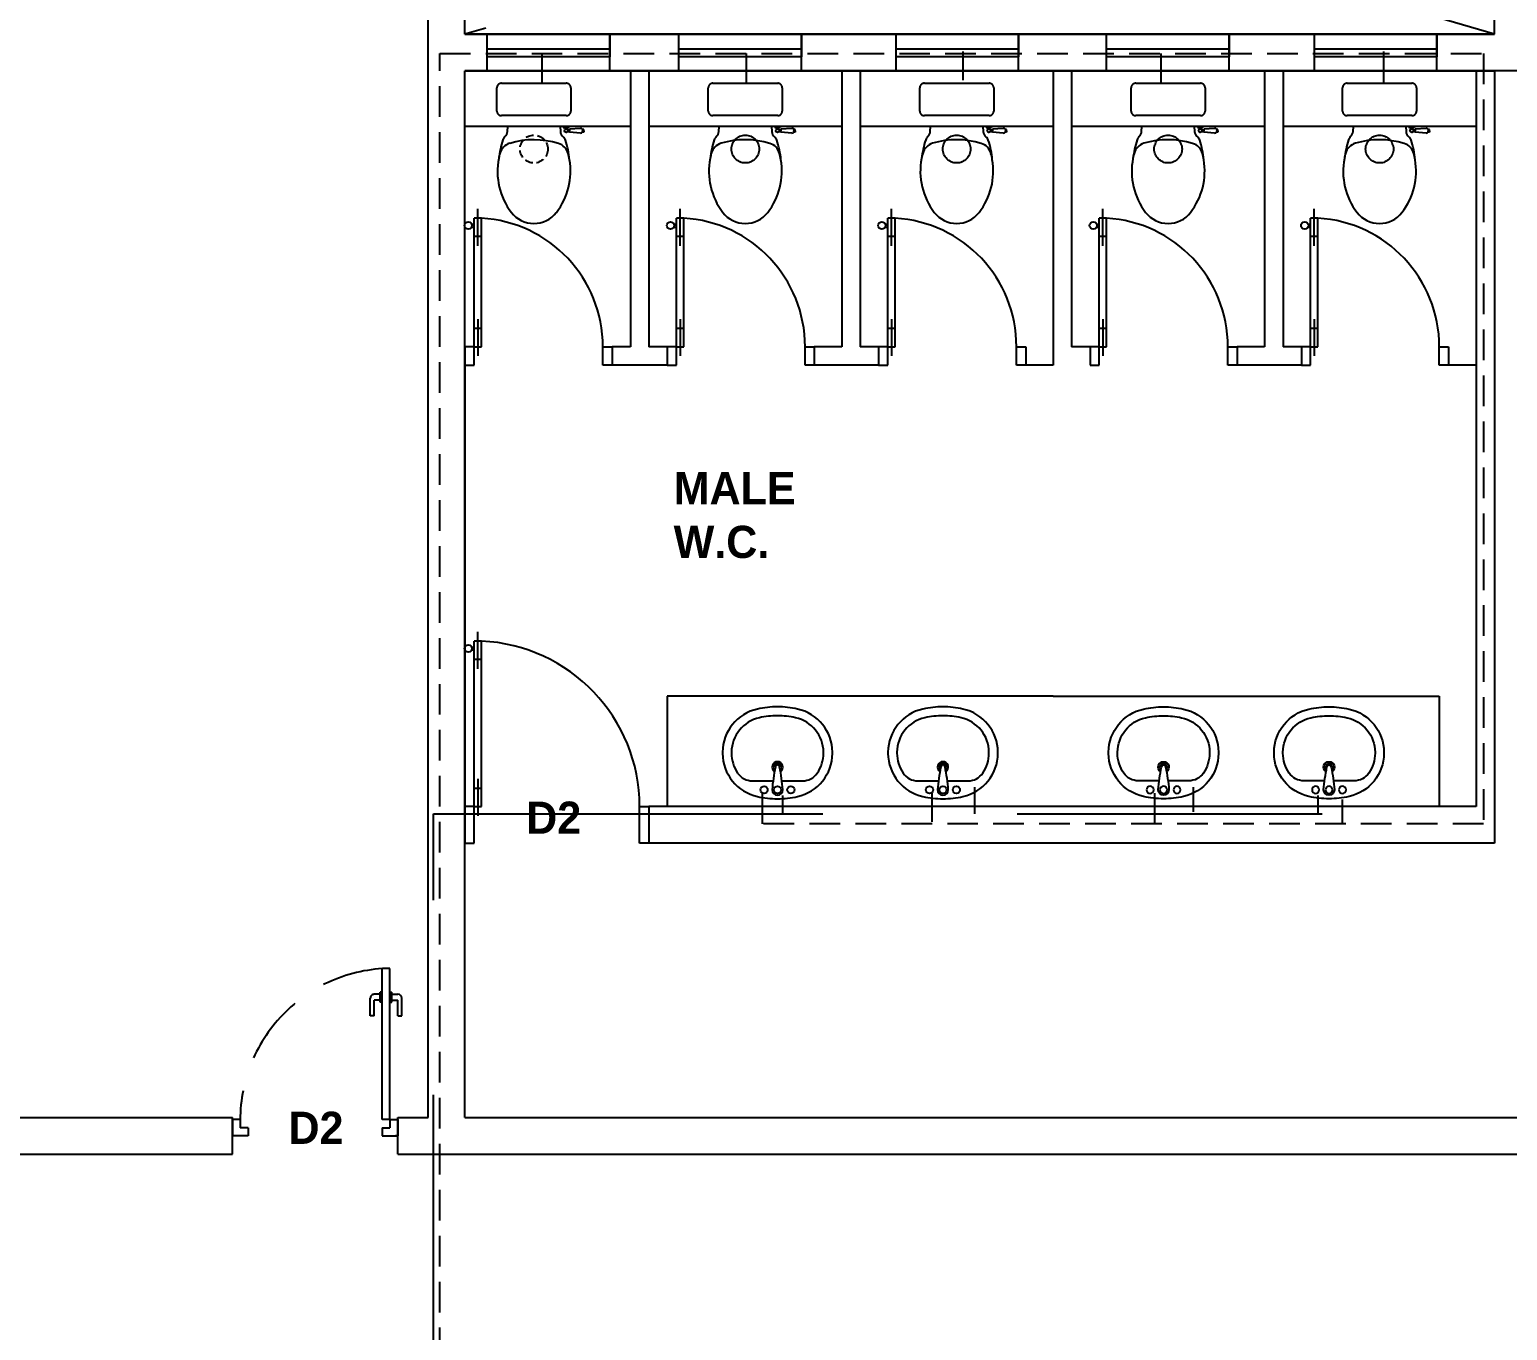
# Model space of a CAD drawing. Header units: inches. Extents: x 482566 to 494966, y -26460 to -22226.
# Drawn here: x 486790.1 to 487151.8, y -25703.4 to -25385.1 of the extents above; entities that cross this region are included whole.
import ezdxf

# ---------------------------------------------------------------- set-up
doc = ezdxf.new("R2010")
doc.units = ezdxf.units.IN
doc.header["$LTSCALE"] = 15
doc.header["$MEASUREMENT"] = 0
for name, pattern in [('DASHED', [0.75, 0.5, -0.25]), ('HIDDEN', [9.525, 6.35, -3.175]), ('HIDDEN2', [0.1875, 0.125, -0.0625]), ('TRATTEGGIATA2', [9.525, 6.35, -3.175])]:
    doc.linetypes.add(name, pattern=pattern)
for name, color, linetype in [('A-Door', 1, 'Continuous'), ('A-fixt', 6, 'Continuous'), ('A-STAIR', 1, 'Continuous'), ('bath dim.', 41, 'Continuous'), ('FITS', 3, 'Continuous'), ('HOLE', 2, 'HIDDEN2'), ('Hot water supply', 10, 'TRATTEGGIATA2'), ('I-DOORS', 104, 'Continuous'), ('I-WALL-FULL', 5, 'Continuous'), ('I-WALL-IN', 3, 'Continuous'), ('ventilation', 191, 'Continuous'), ('Water Main', 5, 'DASHED')]:
    doc.layers.add(name, color=color, linetype=linetype)
doc.layers.add('I-ANNO-TEXT', color=7, linetype='Continuous', lineweight=18)
doc.styles.add('MICRO', font='')
doc.styles.get('MICRO').set_extended_font_data('MicrogrammaSSi', bold=True)

# ---------------------------------------------------------------- blocks, each defined once
blk = doc.blocks.new('door 1')
for p, q in [((85.7, 0), (0, 0)), ((0, -90), (0, 0)), ((85.7, -42.9), (85.7, 0)), ((814.3, 0), (900, 0)), ((814.3, -42.9), (814.3, 0)), ((900, -90), (900, 0)), ((85.7, -42.9), (42.9, -42.9)), ((42.9, -90), (42.9, -42.9)), ((42.9, -90), (42.9, -42.9)), ((814.3, -42.9), (857.1, -42.9)), ((857.1, -90), (857.1, -42.9)), ((857.1, -90), (857.1, -42.9)), ((42.9, -90), (0, -90)), ((42.9, -90), (42.9, -910.9)), ((42.9, -90), (85.7, -90)), ((85.7, -90), (85.7, -909.2)), ((857.1, -90), (900, -90)), ((857.1, -90), (857.1, -90)), ((-21.4, -652.1), (-21.4, -748.5)), ((0, -652.1), (-21.4, -652.1)), ((0, -652.1), (0, -737.8)), ((128.6, -652.1), (128.6, -737.8)), ((128.6, -652.1), (150, -652.1)), ((150, -652.1), (150, -748.5)), ((32.1, -737.8), (0, -737.8)), ((32.1, -770), (0, -770)), ((32.1, -727.1), (32.1, -780.7)), ((42.9, -727.1), (32.1, -727.1)), ((42.9, -780.7), (32.1, -780.7)), ((85.7, -727.1), (96.4, -727.1)), ((85.7, -780.7), (96.4, -780.7)), ((96.4, -727.1), (96.4, -780.7)), ((96.4, -737.8), (128.6, -737.8)), ((96.4, -770), (128.6, -770))]:
    blk.add_line(p, q)
at = {"linetype": 'DASHED', "ltscale": 50}
blk.add_arc((32.1, -85.7), 825.3, 270.74499, 1.39718, dxfattribs=at)
for centre, start, end in [((0, -748.5), 180, 270), ((128.6, -748.5), 270, 0)]:
    blk.add_arc(centre, 21.4, start, end)
blk = doc.blocks.new('pivot door')
blk.add_line((-188253.1, -329835.2), (-188265.1, -329835.2))
at = {"layer": 'I-DOORS', "rotation": 180}
blk.add_blockref('door 1', (-188253.1, -329835.2), dxfattribs=at)
blk = doc.blocks.new('2D-L100')
at = {"layer": 'A-Door'}
for p, q in [((0.07, 0.9491), (0.07, 1.1491)), ((0.0379, 1.0671), (0.05, 1.0671)), ((0.0379, 1.051), (0.05, 1.051)), ((0.09, 1.0991), (0.05, 1.0991)), ((0.05, 0.2), (0.05, 1.0991)), ((0.09, 0.2), (0.09, 1.0991)), ((0.09, 0.9991), (0.05, 0.9991)), ((0.07, 0.35), (0.07, 0.15)), ((0.05, 0.3), (0.09, 0.3)), ((0.05, 0.2), (0, 0.2)), ((0, 0.2), (0, 0)), ((0.05, 0.2), (0.09, 0.2)), ((0.05, 0), (0.05, 0.2)), ((0.95, 0.2), (1, 0.2)), ((0.95, 0), (0.95, 0.2)), ((1, 0.2), (1, 0)), ((0, 0), (0.05, 0)), ((1, 0), (0.95, 0))]:
    blk.add_line(p, q, dxfattribs=at)
blk.add_circle((0.0178, 1.059), 0.02, dxfattribs=at)
blk.add_arc((0.05, 0.2), 0.9, 0, 87.45268, dxfattribs=at)
blk = doc.blocks.new('washe02')
at = {"layer": 'A-fixt'}
for p, q in [((-0.0241, -0.0973), (-0.1363, -0.0973)), ((0.1363, -0.0973), (0.0241, -0.0973)), ((-0.2991, -0.2466), (-0.2991, -0.2534)), ((-0.2505, -0.2471), (-0.2505, -0.2529)), ((0.2505, -0.2529), (0.2505, -0.2471))]:
    blk.add_line(p, q, dxfattribs=at)
for centre in [(-0.073, -0.0486), (0, -0.0486), (0.073, -0.0486)]:
    blk.add_circle(centre, 0.0195, dxfattribs=at)
for centre, radius, start, end in [((-0.0559, -0.2494), 0.2432, 102.57918, 179.3394), ((0, -0.5), 0.5, 90, 102.57918), ((0, -0.0486), 0.0292, 0, 180), ((0.9406, 0.0277), 0.9728, 184.50219, 191.85861), ((0, -0.5), 0.5, 77.42082, 90), ((-0.9406, 0.0277), 0.9728, 348.14139, 355.49781), ((0.0559, -0.2494), 0.2432, 0.6606, 77.42082), ((-0.0559, -0.2494), 0.1946, 145.71078, 179.3394), ((-0.1363, -0.1946), 0.0973, 90, 145.71078), ((0, -0.1722), 0.0292, 123.71685, 56.28315), ((0, -0.1722), 0.0195, 136.58933, 43.41067), ((0.1363, -0.1946), 0.0973, 34.28922, 90), ((0.0559, -0.2494), 0.1946, 0.6606, 34.28922), ((0, -0.1722), 0.0114, 180, 0), ((-0.0559, -0.2506), 0.2432, 180.6606, 257.42082), ((-0.0559, -0.2506), 0.1946, 180.6606, 257.42082), ((0.0559, -0.2506), 0.1946, 282.57918, 359.3394), ((0.0559, -0.2506), 0.2432, 282.57918, 359.3394), ((0, -0.25), 0.2991, 0, 0.6606), ((0, -0.25), 0.2991, 359.3394, 360), ((0, 0), 0.4514, 257.42082, 270), ((0, 0), 0.4514, 270, 282.57918), ((0, 0), 0.5, 257.42082, 270), ((0, 0), 0.5, 270, 282.57918)]:
    blk.add_arc(centre, radius, start, end, dxfattribs=at)
blk = doc.blocks.new('1D-L080')
at = {"layer": 'A-Door'}
for p, q in [((0.07, 0.6489), (0.07, 0.8489)), ((0.0379, 0.7668), (0.05, 0.7668)), ((0.0379, 0.7508), (0.05, 0.7508)), ((0.05, 0.1), (0.05, 0.7989)), ((0.09, 0.7989), (0.05, 0.7989)), ((0.09, 0.1), (0.09, 0.7989)), ((0.09, 0.6989), (0.05, 0.6989)), ((0.07, 0.25), (0.07, 0.05)), ((0.05, 0.2), (0.09, 0.2)), ((0, 0.1), (0, 0)), ((0.05, 0.1), (0, 0.1)), ((0.05, 0), (0.05, 0.1)), ((0.05, 0.1), (0.09, 0.1)), ((0.75, 0.1), (0.8, 0.1)), ((0.75, 0), (0.75, 0.1)), ((0.8, 0.1), (0.8, 0)), ((0, 0), (0.05, 0)), ((0.8, 0), (0.75, 0))]:
    blk.add_line(p, q, dxfattribs=at)
blk.add_circle((0.0178, 0.7588), 0.02, dxfattribs=at)
blk.add_arc((0.05, 0.1), 0.7, 0, 86.72417, dxfattribs=at)
blk = doc.blocks.new('BIDET')
at = {"layer": 'FITS', "color": 6}
for p, q in [((0.525, -0.302), (-0.525, -0.302)), ((-0.144, -0.3296), (-0.1425, -0.302)), ((0.1425, -0.302), (0.144, -0.3295)), ((0.1598, -0.302), (0.1598, -0.3082)), ((0.1598, -0.3082), (0.1895, -0.3082)), ((0.1713, -0.3168), (0.1713, -0.3082)), ((0.1784, -0.3166), (0.1784, -0.3082)), ((0.1832, -0.3206), (0.1938, -0.3206)), ((0.1895, -0.302), (0.1895, -0.3082)), ((0.253, -0.3128), (0.1938, -0.3176)), ((0.1938, -0.3176), (0.1938, -0.3254)), ((0.2711, -0.3183), (0.2646, -0.3183)), ((0.2646, -0.3183), (0.2646, -0.3254)), ((0.2711, -0.3254), (0.2711, -0.3183)), ((0.1832, -0.3303), (0.1938, -0.3303)), ((0.1938, -0.3332), (0.1938, -0.3254)), ((0.253, -0.3381), (0.1938, -0.3332)), ((0.2646, -0.3325), (0.2646, -0.3254)), ((0.2711, -0.3325), (0.2646, -0.3325)), ((0.2711, -0.3254), (0.2711, -0.3325))]:
    blk.add_line(p, q, dxfattribs=at)
at = {"layer": 'FITS', "color": 6, "linetype": 'HIDDEN'}
blk.add_lwpolyline([(-0.1761, -0.0674), (0.1761, -0.0674, -0.414214), (0.2013, -0.0926), (0.2013, -0.2184, -0.414214), (0.1761, -0.2436), (-0.1761, -0.2436, -0.414214), (-0.2013, -0.2184), (-0.2013, -0.0926, -0.414214)], format="xyb", close=True, dxfattribs=at)
at = {"layer": 'FITS', "color": 6}
blk.add_circle((0.1751, -0.3254), 0.00942, dxfattribs=at)
for centre, radius, start, end in [((0.2541, -0.3254), 0.0127, 33.87229, 94.67506), ((0.3964, -0.5541), 0.5929, 162.43331, 172.45254), ((-0.1087, -0.4695), 0.079, 106.78011, 164.55557), ((-0.1314, -0.387), 0.0392, 131.74939, 162.43341), ((-0.1846, -0.3274), 0.0406, 311.74946, 356.9255), ((0, -0.83), 0.4554, 72.9837, 106.78011), ((0.1102, -0.47), 0.079, 14.93923, 72.9837), ((0.1846, -0.3273), 0.0406, 183.07447, 231.20173), ((0.1345, -0.3896), 0.0392, 18.8579, 51.20172), ((-0.2431, -0.5186), 0.4383, 4.65346, 18.85789), ((0.2541, -0.3254), 0.0127, 265.32494, 326.12771), ((0.1691, -0.5463), 0.3671, 168.99586, 217.45208), ((0.1691, -0.5463), 0.3671, 164.55557, 168.99586), ((-0.1697, -0.5446), 0.3686, 9.62651, 14.93923), ((-0.1697, -0.5446), 0.3686, 322.29918, 9.62656), ((0, -0.6758), 0.1542, 217.45204, 322.29926)]:
    blk.add_arc(centre, radius, start, end, dxfattribs=at)
at = {"layer": 'HOLE', "color": 6}
blk.add_circle((0, -0.4253), 0.0755, dxfattribs=at)

msp = doc.modelspace()

# ---------------------------------------------------------------- linework, layer by layer
for p, q in [((486896.67, -25386.22, 6.93), (487148.67, -25386.22, 6.93)), ((486896.67, -25395.22, 6.93), (487148.67, -25395.22, 6.93))]:
    msp.add_line(p, q)
at = {"layer": 'A-fixt'}
for p, q in [((486946.17, -25548.22, 6.93), (486946.17, -25575.22, 6.93)), ((487040.67, -25548.22, 6.93), (486946.17, -25548.22, 6.93)), ((487040.67, -25548.22, 6.93), (487135.17, -25548.22, 6.93)), ((487135.17, -25548.22, 6.93), (487135.17, -25575.22, 6.93))]:
    msp.add_line(p, q, dxfattribs=at)
at = {"layer": 'A-STAIR', "color": 8, "linetype": 'HIDDEN', "ltscale": 0.3}
for p, q in [((487148.67, -25386.22, 6.93), (486896.67, -25312.74)), ((487148.67, -25312.74), (486896.67, -25386.22, 6.93))]:
    msp.add_line(p, q, dxfattribs=at)
at = {"layer": 'FITS', "color": 6}
for p, q in [((486937.17, -25408.81, 6.93), (486896.67, -25408.81, 6.93)), ((486907.06, -25410.05, 6.93), (486907.13, -25408.81, 6.93)), ((486919.96, -25408.81, 6.93), (486920.02, -25410.05, 6.93)), ((486920.73, -25408.81, 6.93), (486920.73, -25409.09, 6.93)), ((486920.73, -25409.09, 6.93), (486922.07, -25409.09, 6.93)), ((486921.25, -25409.47, 6.93), (486921.25, -25409.09, 6.93)), ((486921.57, -25409.47, 6.93), (486921.57, -25409.09, 6.93)), ((486921.79, -25409.65, 6.93), (486922.26, -25409.65, 6.93)), ((486922.07, -25408.81, 6.93), (486922.07, -25409.09, 6.93)), ((486924.93, -25409.29, 6.93), (486922.26, -25409.51, 6.93)), ((486922.26, -25409.51, 6.93), (486922.26, -25409.86, 6.93)), ((486925.74, -25409.55, 6.93), (486925.45, -25409.55, 6.93)), ((486925.45, -25409.55, 6.93), (486925.45, -25409.86, 6.93)), ((486925.74, -25409.86, 6.93), (486925.74, -25409.55, 6.93)), ((486921.79, -25410.08, 6.93), (486922.26, -25410.08, 6.93)), ((486922.26, -25410.22, 6.93), (486922.26, -25409.86, 6.93)), ((486924.93, -25410.43, 6.93), (486922.26, -25410.22, 6.93)), ((486925.45, -25410.18, 6.93), (486925.45, -25409.86, 6.93)), ((486925.74, -25410.18, 6.93), (486925.45, -25410.18, 6.93)), ((486925.74, -25409.86, 6.93), (486925.74, -25410.18, 6.93))]:
    msp.add_line(p, q, dxfattribs=at)
at = {"layer": 'FITS', "color": 6, "linetype": 'HIDDEN', "elevation": 6.93}
msp.add_lwpolyline([(486905.62, -25398.25), (486921.47, -25398.25, -0.414214), (486922.6, -25399.39), (486922.6, -25405.05, -0.414214), (486921.47, -25406.18), (486905.62, -25406.18, -0.414214), (486904.48, -25405.05), (486904.48, -25399.39, -0.414214)], format="xyb", close=True, dxfattribs=at)
at = {"layer": 'FITS', "color": 6}
msp.add_circle((486921.42, -25409.86, 6.93), 0.424, dxfattribs=at)
for centre, radius, start, end in [((486924.98, -25409.86, 6.93), 0.571, 33.8723, 94.6751), ((486931.38, -25420.15, 6.93), 26.68, 162.4333, 172.4525), ((486908.65, -25416.35, 6.93), 3.55, 106.7801, 164.5556), ((486907.63, -25412.63, 6.93), 1.77, 131.7494, 162.4334), ((486905.24, -25409.95, 6.93), 1.83, 311.7495, 356.9255), ((486913.54, -25432.57, 6.93), 20.49, 72.9837, 106.7801), ((486918.5, -25416.37, 6.93), 3.55, 14.9392, 72.9837), ((486921.85, -25409.95, 6.93), 1.83, 183.0745, 231.2017), ((486919.6, -25412.75, 6.93), 1.77, 18.8579, 51.2017), ((486902.6, -25418.56, 6.93), 19.72, 4.6535, 18.8579), ((486924.98, -25409.86, 6.93), 0.571, 265.3249, 326.1277), ((486921.15, -25419.8, 6.93), 16.52, 168.9959, 217.4521), ((486921.15, -25419.8, 6.93), 16.52, 164.5556, 168.9959), ((486905.91, -25419.73, 6.93), 16.59, 322.2992, 9.6266), ((486905.91, -25419.73, 6.93), 16.59, 9.6265, 14.9392), ((486913.54, -25425.63, 6.93), 6.94, 217.452, 322.2993)]:
    msp.add_arc(centre, radius, start, end, dxfattribs=at)
at = {"layer": 'HOLE', "color": 6}
msp.add_circle((486913.54, -25414.36, 6.93), 3.4, dxfattribs=at)
at = {"layer": 'Hot water supply'}
for p, q in [((486974.5, -25577), (486974.5, -25572.5)), ((487021.5, -25577), (487021.5, -25570.5)), ((487075, -25576.5), (487075, -25570.5)), ((487105.5, -25577), (487105.5, -25572.5)), ((486889, -25741), (486889, -25577)), ((486889, -25577), (487106.5, -25577))]:
    msp.add_line(p, q, dxfattribs=at)
at = {"layer": 'I-WALL-FULL'}
for p, q in [((486937.17, -25395.22, 6.93), (486896.67, -25395.22, 6.93)), ((486937.17, -25395.22, 6.93), (486937.17, -25462.72, 6.93)), ((486988.92, -25395.22, 6.93), (486941.67, -25395.22, 6.93)), ((486941.67, -25395.22, 6.93), (486941.67, -25462.72, 6.93)), ((486988.92, -25395.22, 6.93), (486988.92, -25462.72, 6.93)), ((487040.67, -25395.22, 6.93), (486993.42, -25395.22, 6.93)), ((486993.42, -25395.22, 6.93), (486993.42, -25462.72, 6.93)), ((487040.67, -25395.22, 6.93), (487040.67, -25467.22, 6.93)), ((487040.67, -25395.22, 6.93), (487040.67, -25462.72, 6.93)), ((487045.17, -25395.22, 6.93), (487045.17, -25462.72, 6.93)), ((487092.42, -25395.22, 6.93), (487092.42, -25462.72, 6.93)), ((487096.92, -25395.22, 6.93), (487096.92, -25462.72, 6.93)), ((487144.17, -25395.22, 6.93), (487144.17, -25467.22, 6.93)), ((487148.67, -25395.22, 6.93), (487148.67, -25584.22, 6.93)), ((487144.17, -25408.81, 6.93), (487144.17, -25575.22, 6.93)), ((486896.67, -25462.72, 6.93), (486896.67, -25467.22, 6.93)), ((486937.17, -25462.72, 6.93), (486932.67, -25462.72, 6.93)), ((486932.67, -25462.72, 6.93), (486932.67, -25467.22, 6.93)), ((486946.17, -25462.72, 6.93), (486941.67, -25462.72, 6.93)), ((486946.17, -25462.72, 6.93), (486946.17, -25467.22, 6.93)), ((486988.92, -25462.72, 6.93), (486982.17, -25462.72, 6.93)), ((486982.17, -25462.72, 6.93), (486982.17, -25467.22, 6.93)), ((486997.92, -25462.72, 6.93), (486993.42, -25462.72, 6.93)), ((486997.92, -25462.72, 6.93), (486997.92, -25467.22, 6.93)), ((487033.92, -25462.72, 6.93), (487033.92, -25467.22, 6.93)), ((487049.67, -25462.72, 6.93), (487045.17, -25462.72, 6.93)), ((487049.67, -25462.72, 6.93), (487049.67, -25467.22, 6.93)), ((487092.42, -25462.72, 6.93), (487085.67, -25462.72, 6.93)), ((487085.67, -25462.72, 6.93), (487085.67, -25467.22, 6.93)), ((487101.42, -25462.72, 6.93), (487096.92, -25462.72, 6.93)), ((487101.42, -25462.72, 6.93), (487101.42, -25467.22, 6.93)), ((487137.42, -25462.72, 6.93), (487137.42, -25467.22, 6.93)), ((486896.67, -25467.22, 6.93), (486896.67, -25575.22, 6.93)), ((486946.17, -25467.22, 6.93), (486932.67, -25467.22, 6.93)), ((486997.92, -25467.22, 6.93), (486982.17, -25467.22, 6.93)), ((487040.67, -25467.22, 6.93), (487033.92, -25467.22, 6.93)), ((487101.42, -25467.22, 6.93), (487085.67, -25467.22, 6.93)), ((487144.17, -25467.22, 6.93), (487137.42, -25467.22, 6.93)), ((486896.67, -25575.22, 6.93), (486896.67, -25584.22, 6.93)), ((487144.17, -25575.22, 6.93), (486941.67, -25575.22, 6.93)), ((486941.67, -25575.22, 6.93), (486941.67, -25584.22, 6.93)), ((487148.67, -25584.22, 6.93), (486941.67, -25584.22, 6.93))]:
    msp.add_line(p, q, dxfattribs=at)
at = {"layer": 'I-WALL-IN'}
for p, q in [((487148.67, -25386.22, 6.93), (487148.67, -25312.74, 6.93)), ((486839.74, -25655.83, 6.93), (486839.74, -25651.33, 6.93)), ((486880.24, -25655.83, 6.93), (486880.24, -25651.33, 6.93)), ((486896.67, -25651.33, 6.93), (487235.43, -25651.33, 6.93)), ((486839.74, -25660.33, 6.93), (486839.74, -25655.83, 6.93)), ((486880.24, -25660.33, 6.93), (486880.24, -25655.83, 6.93)), ((486887.67, -25660.33, 6.93), (486892.17, -25660.33, 6.93)), ((486892.17, -25660.33, 6.93), (487235.43, -25660.33, 6.93))]:
    msp.add_line(p, q, dxfattribs=at)
at = {"layer": 'I-WALL-IN', "elevation": 6.93}
for points in [[(486887.67, -25651.33), (486887.67, -25205.56)], [(486896.67, -25386.22), (486896.67, -25312.74)], [(487148.67, -25386.22), (486896.67, -25386.22)], [(486896.67, -25651.33), (486896.67, -25395.22)], [(487726.65, -25395.22), (486896.67, -25395.22)], [(486399.83, -25651.33), (486839.74, -25651.33)], [(486880.24, -25651.33), (486887.67, -25651.33)], [(486399.83, -25660.33), (486839.74, -25660.33)], [(486880.24, -25660.33), (486887.67, -25660.33)]]:
    msp.add_lwpolyline(points, dxfattribs=at)
at = {"layer": 'ventilation'}
for p, q in [((486902.11, -25395.22, 6.93), (486902.11, -25386.22, 6.93)), ((486902.11, -25386.22, 6.93), (486932.11, -25386.22, 6.93)), ((486932.11, -25395.22, 6.93), (486932.11, -25386.22, 6.93)), ((486932.11, -25386.22, 6.93), (486932.11, -25391.78, 6.93)), ((486949.03, -25395.22, 6.93), (486949.03, -25386.22, 6.93)), ((486949.03, -25386.22, 6.93), (486979.03, -25386.22, 6.93)), ((486979.03, -25395.22, 6.93), (486979.03, -25386.22, 6.93)), ((486979.03, -25386.22, 6.93), (486979.03, -25391.78, 6.93)), ((487002.18, -25395.22, 6.93), (487002.18, -25386.22, 6.93)), ((487002.18, -25386.22, 6.93), (487032.18, -25386.22, 6.93)), ((487032.18, -25395.22, 6.93), (487032.18, -25386.22, 6.93)), ((487032.18, -25386.22, 6.93), (487032.18, -25391.78, 6.93)), ((487053.74, -25395.22, 6.93), (487053.74, -25386.22, 6.93)), ((487053.74, -25386.22, 6.93), (487083.74, -25386.22, 6.93)), ((487083.74, -25395.22, 6.93), (487083.74, -25386.22, 6.93)), ((487083.74, -25386.22, 6.93), (487083.74, -25391.78, 6.93)), ((487104.6, -25395.22, 6.93), (487104.6, -25386.22, 6.93)), ((487104.6, -25386.22, 6.93), (487134.6, -25386.22, 6.93)), ((487134.6, -25395.22, 6.93), (487134.6, -25386.22, 6.93)), ((487134.6, -25386.22, 6.93), (487134.6, -25391.78, 6.93)), ((486932.11, -25389.93), (486902.11, -25389.93)), ((486979.03, -25389.93), (486949.03, -25389.93)), ((487032.18, -25389.93), (487002.18, -25389.93)), ((487083.74, -25389.93), (487053.74, -25389.93)), ((487134.6, -25389.93), (487104.6, -25389.93)), ((486932.11, -25391.78, 6.93), (486902.11, -25391.78, 6.93)), ((486902.11, -25395.22, 6.93), (486932.11, -25395.22, 6.93)), ((486979.03, -25391.78, 6.93), (486949.03, -25391.78, 6.93)), ((486949.03, -25395.22, 6.93), (486979.03, -25395.22, 6.93)), ((487032.18, -25391.78, 6.93), (487002.18, -25391.78, 6.93)), ((487002.18, -25395.22, 6.93), (487032.18, -25395.22, 6.93)), ((487083.74, -25391.78, 6.93), (487053.74, -25391.78, 6.93)), ((487053.74, -25395.22, 6.93), (487083.74, -25395.22, 6.93)), ((487134.6, -25391.78, 6.93), (487104.6, -25391.78, 6.93)), ((487104.6, -25395.22, 6.93), (487134.6, -25395.22, 6.93))]:
    msp.add_line(p, q, dxfattribs=at)
at = {"layer": 'Water Main'}
for p, q in [((486890.5, -25744), (486890.5, -25391)), ((486890.5, -25391), (487146, -25391)), ((486915.5, -25391), (486915.5, -25398)), ((486965.5, -25391), (486965.5, -25398)), ((487018.5, -25390.5), (487018.5, -25397.5)), ((487067, -25391), (487067, -25398)), ((487121.5, -25390.5), (487121.5, -25398)), ((487146, -25391), (487146, -25579.5)), ((486969.5, -25579.5), (486969.5, -25571)), ((487011, -25579), (487011, -25572)), ((487065.5, -25579.5), (487065.5, -25571.5)), ((487111.5, -25579.5), (487111.5, -25573.5)), ((487146, -25579.5), (486969.5, -25579.5))]:
    msp.add_line(p, q, dxfattribs=at)

# ---------------------------------------------------------------- block references
at = {"layer": 'A-Door', "xscale": 45, "yscale": 45, "zscale": 45}
for p in [(486946.17, -25467.22, 6.93), (486997.92, -25467.22, 6.93), (487049.67, -25467.22, 6.93), (487101.42, -25467.22, 6.93)]:
    msp.add_blockref('1D-L080', p, dxfattribs=at)
at = {"layer": 'A-fixt', "yscale": 45, "zscale": 45}
for p, xscale, rotation in [((486973.17, -25573.33, 6.93), 45, 180), ((487013.67, -25573.33, 6.93), 45, 180), ((487067.67, -25573.33, 6.93), -45, 180.0000000889532), ((487108.17, -25573.33, 6.93), -45, 180.0000000889532)]:
    msp.add_blockref('washe02', p, dxfattribs=dict(at, xscale=xscale, rotation=rotation))
at = {"layer": 'bath dim.', "xscale": 45, "yscale": 45, "zscale": 45}
for p in [(486965.29, -25395.22, 6.93), (487017.04, -25395.22, 6.93), (487068.79, -25395.22, 6.93), (487120.54, -25395.22, 6.93)]:
    msp.add_blockref('BIDET', p, dxfattribs=at)
at = {"layer": 'I-DOORS'}
for name, p, xscale, yscale, zscale in [('1D-L080', (486896.67, -25467.22, 6.93), 45, 45, 45), ('2D-L100', (486896.67, -25584.22, 6.93), 45, 45, 45), ('pivot door', (495351.63, -10813.24, 6.93), 0.04500000025145709, 0.04500000025145709, 0.04500000025145709)]:
    msp.add_blockref(name, p, dxfattribs=dict(at, xscale=xscale, yscale=yscale, zscale=zscale))

# ---------------------------------------------------------------- texts
at = {"layer": 'I-ANNO-TEXT', "char_height": 7.875, "attachment_point": 1, "style": 'MICRO'}
for s, width, insert in [('{\\fBahnschrift Light|b1|i0|c0|p34;MALE\\PW.C.}', 6039.9258, (486947.76, -25493.41, 6.93)), ('{\\fBahnschrift Light|b1|i0|c0|p34;D2}', 7.4099, (486911.66, -25574.03, 6.93)), ('{\\fBahnschrift Light|b1|i0|c0|p34;D2}', 7.4099, (486853.47, -25649.91, 6.93))]:
    msp.add_mtext_dynamic_manual_height_columns(s, width=width, gutter_width=1.5, heights=[0], dxfattribs=dict(at, insert=insert))

doc.saveas('drawing.dxf')
